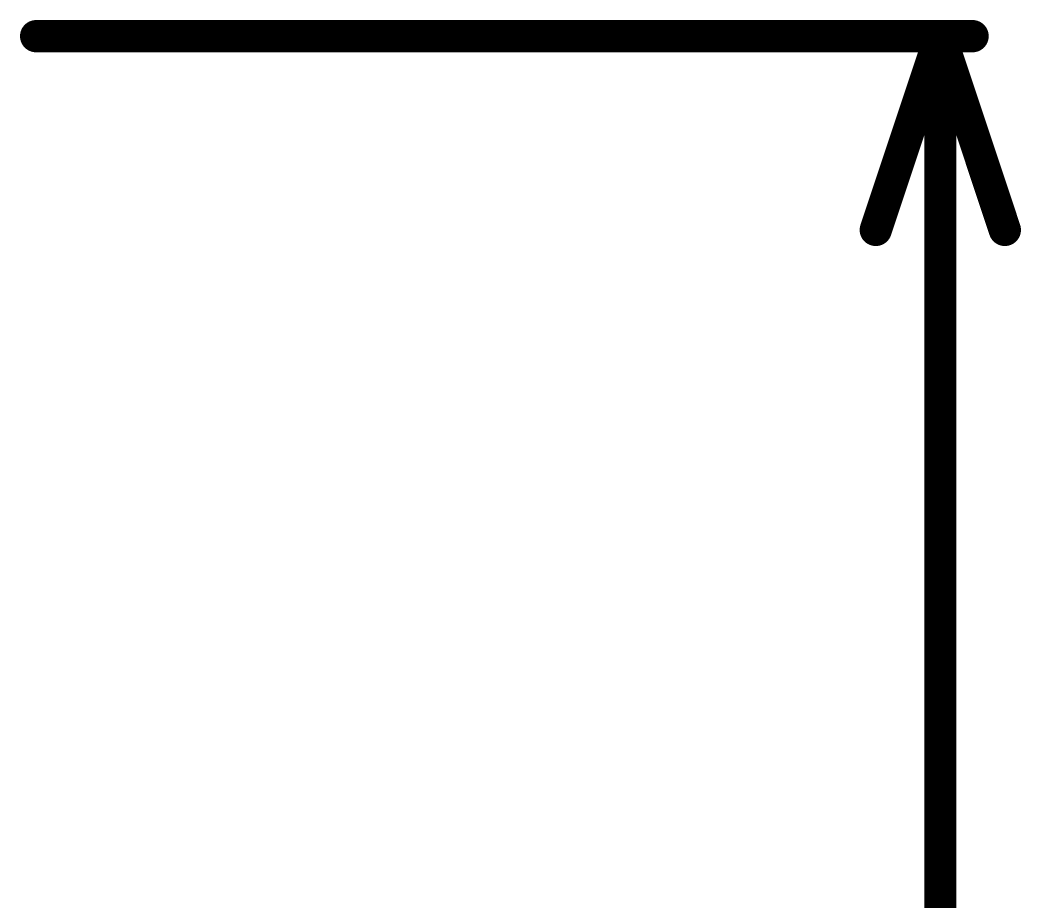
# Model space of a CAD drawing. Header units: inches. Extents: x -6 to 430, y 0 to 90.
# Drawn here: x 45.25 to 53.13, y 43.19 to 50.13 of the extents above; entities that cross this region are included whole.
import ezdxf

# ---------------------------------------------------------------- set-up
doc = ezdxf.new("R2010")
doc.units = ezdxf.units.IN
doc.layers.add('Mechanical 1', color=6, linetype='Continuous')

msp = doc.modelspace()

# ---------------------------------------------------------------- linework, layer by layer
at = {"layer": 'Mechanical 1'}
for points in [[(45.381, 50, 0.254, 0.254, 0), (52.7526, 50, 0.254, 0.254, 0)], [(51.9906, 48.476, 0.254, 0.254, 0), (52.4986, 50, 0.254, 0.254, 0)], [(52.4986, 50, 0.254, 0.254, 0), (53.0066, 48.476, 0.254, 0.254, 0)], [(52.4986, 31.8558, 0.254, 0.254, 0), (52.4986, 50, 0.254, 0.254, 0)]]:
    msp.add_lwpolyline(points, format="xyseb", dxfattribs=at)
for points in [[(45.3175, 50, 0.127, 0.127, 1), (45.4445, 50, 0.127, 0.127, 1)], [(52.4351, 50, 0.127, 0.127, 1), (52.5621, 50, 0.127, 0.127, 1)], [(52.4351, 50, 0.127, 0.127, 1), (52.5621, 50, 0.127, 0.127, 1)], [(52.4351, 50, 0.127, 0.127, 1), (52.5621, 50, 0.127, 0.127, 1)], [(52.6891, 50, 0.127, 0.127, 1), (52.8161, 50, 0.127, 0.127, 1)], [(51.9271, 48.476, 0.127, 0.127, 1), (52.0541, 48.476, 0.127, 0.127, 1)], [(52.9431, 48.476, 0.127, 0.127, 1), (53.0701, 48.476, 0.127, 0.127, 1)]]:
    msp.add_lwpolyline(points, format="xyseb", close=True, dxfattribs=at)

doc.saveas('drawing.dxf')
